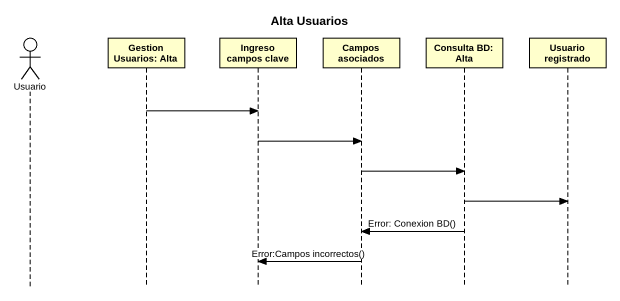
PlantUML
@startuml
title Alta Usuarios
hide footbox
actor Usuario
participant "Gestion Usuarios: Alta" as Gestion_Usuarios_Alta
participant "Ingreso campos clave" as Ingreso_campos_clave
participant "Campos asociados" as Campos_asociados
participant "Consulta BD: Alta" as Consulta_BD_Alta
participant "Usuario registrado" as Usuario_registrado

Gestion_Usuarios_Alta -> Ingreso_campos_clave
Ingreso_campos_clave -> Campos_asociados
Campos_asociados -> Consulta_BD_Alta
Consulta_BD_Alta -> Usuario_registrado
Consulta_BD_Alta -> Campos_asociados : Error: Conexion BD()
Campos_asociados -> Ingreso_campos_clave : Error:Campos incorrectos()
@enduml
